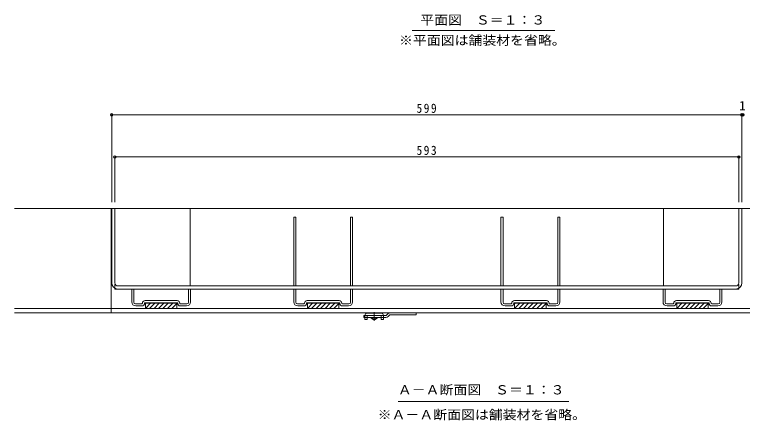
# Model space of a CAD drawing. Units: millimetres at full size, sheet at 1:3. Extents: x -1046 to 1169, y -824 to 816.
# Drawn here: x -1013 to -321, y -585 to -199 of the extents above; entities that cross this region are included whole.
import ezdxf
from ezdxf.enums import TextEntityAlignment as Align

# ---------------------------------------------------------------- set-up
doc = ezdxf.new("R2010")
doc.units = ezdxf.units.MM
doc.header["$LTSCALE"] = 3
doc.header["$PDMODE"] = 32
doc.header["$PDSIZE"] = 2.4
for name, pattern in [('CHAIN1', [8, 5, -1, 1, -1]), ('DASHED1', [1.8, 1.2, -0.6]), ('DASHED2', [3, 2, -1])]:
    doc.linetypes.add(name, pattern=pattern)
for name, color, linetype, lineweight in [('4-1', 2, 'Continuous', 9), ('4-2', 3, 'Continuous', 9), ('4-3', 4, 'Continuous', 9), ('4-4', 7, 'Continuous', 9), ('4-5', 7, 'Continuous', 9), ('4-6', 6, 'Continuous', 9), ('4-9', 4, 'Continuous', 9)]:
    doc.layers.add(name, color=color, linetype=linetype, lineweight=lineweight)
doc.styles.add('ＭＳ ゴシック', font='')
doc.styles.get('ＭＳ ゴシック').set_extended_font_data('MS Gothic')

msp = doc.modelspace()

# ---------------------------------------------------------------- linework, layer by layer
at = {"layer": '4-1'}
for p, q in [((-71.396, -383.665), (-1012.705, -383.665)), ((-920.896, -383.665), (-920.896, -482.665)), ((-71.396, -478.665), (-1012.705, -478.665)), ((-71.396, -482.665), (-1012.705, -482.665))]:
    msp.add_line(p, q, dxfattribs=at)
at = {"layer": '4-2'}
for p, q in [((-920.396, -454.165), (-920.396, -383.665)), ((-321.396, -383.665), (-920.396, -383.665)), ((-917.396, -454.165), (-917.396, -383.665)), ((-324.396, -454.165), (-324.396, -383.665)), ((-321.396, -454.165), (-321.396, -383.665)), ((-917.396, -460.165), (-917.396, -459.361)), ((-917.396, -460.165), (-324.396, -460.165)), ((-914.396, -457.165), (-327.396, -457.165)), ((-324.396, -460.165), (-324.396, -459.361))]:
    msp.add_line(p, q, dxfattribs=at)
at = {"layer": '4-2', "linetype": 'DASHED1'}
for p, q in [((-917.396, -459.361), (-917.396, -454.165)), ((-324.396, -459.361), (-324.396, -454.165))]:
    msp.add_line(p, q, dxfattribs=at)
at = {"layer": '4-2'}
for centre, radius, start, end in [((-914.396, -454.165), 6, 180, 270), ((-914.396, -454.165), 3, 180, 270), ((-327.396, -454.165), 6, 270, 0), ((-327.396, -454.165), 3, 270, 0)]:
    msp.add_arc(centre, radius, start, end, dxfattribs=at)
at = {"layer": '4-3'}
for p, q in [((-747.396, -391.665), (-745.396, -391.665)), ((-747.396, -457.165), (-747.396, -391.665)), ((-745.396, -457.165), (-745.396, -391.665)), ((-693.396, -391.665), (-691.396, -391.665)), ((-693.396, -457.165), (-693.396, -391.665)), ((-691.396, -457.165), (-691.396, -391.665)), ((-550.396, -391.665), (-548.396, -391.665)), ((-550.396, -457.165), (-550.396, -391.665)), ((-548.396, -457.165), (-548.396, -391.665)), ((-496.396, -391.665), (-494.396, -391.665)), ((-496.396, -457.165), (-496.396, -391.665)), ((-494.396, -457.165), (-494.396, -391.665)), ((-901.396, -460.165), (-899.396, -460.165)), ((-901.396, -472.165), (-901.396, -460.165)), ((-899.396, -472.665), (-899.396, -460.165)), ((-847.396, -460.165), (-845.396, -460.165)), ((-847.396, -472.665), (-847.396, -460.165)), ((-845.396, -472.165), (-845.396, -460.165)), ((-747.396, -460.165), (-745.396, -460.165)), ((-747.396, -472.165), (-747.396, -460.165)), ((-745.396, -472.665), (-745.396, -460.165)), ((-693.396, -460.165), (-691.396, -460.165)), ((-693.396, -472.665), (-693.396, -460.165)), ((-691.396, -472.165), (-691.396, -460.165)), ((-550.396, -460.165), (-548.396, -460.165)), ((-550.396, -472.165), (-550.396, -460.165)), ((-548.396, -472.665), (-548.396, -460.165)), ((-496.396, -460.165), (-494.396, -460.165)), ((-496.396, -472.665), (-496.396, -460.165)), ((-494.396, -472.165), (-494.396, -460.165)), ((-396.396, -460.165), (-394.396, -460.165)), ((-396.396, -472.165), (-396.396, -460.165)), ((-394.396, -472.665), (-394.396, -460.165)), ((-342.396, -460.165), (-340.396, -460.165)), ((-342.396, -472.665), (-342.396, -460.165)), ((-340.396, -472.165), (-340.396, -460.165)), ((-891.646, -474.165), (-897.915, -474.165)), ((-891.646, -476.165), (-897.396, -476.165)), ((-858.146, -471.165), (-888.646, -471.165)), ((-858.146, -473.165), (-888.646, -473.165)), ((-888.396, -473.165), (-888.396, -478.665)), ((-888.396, -473.265), (-858.396, -473.265)), ((-888.396, -473.365), (-858.396, -473.365)), ((-888.396, -473.465), (-858.396, -473.465)), ((-888.396, -473.565), (-858.396, -473.565)), ((-883.595, -473.665), (-888.396, -478.466)), ((-887.838, -473.665), (-888.396, -474.223)), ((-888.396, -473.665), (-858.396, -473.665)), ((-879.353, -473.665), (-884.353, -478.665)), ((-875.11, -473.665), (-880.11, -478.665)), ((-870.867, -473.665), (-875.867, -478.665)), ((-866.625, -473.665), (-871.625, -478.665)), ((-862.382, -473.665), (-867.382, -478.665)), ((-858.396, -473.921), (-863.14, -478.665)), ((-858.396, -473.165), (-858.396, -478.665)), ((-848.877, -474.165), (-855.146, -474.165)), ((-849.396, -476.165), (-855.146, -476.165)), ((-737.646, -474.165), (-743.915, -474.165)), ((-737.646, -476.165), (-743.396, -476.165)), ((-704.146, -471.165), (-734.646, -471.165)), ((-704.146, -473.165), (-734.646, -473.165)), ((-734.396, -473.165), (-734.396, -478.665)), ((-734.396, -473.265), (-704.396, -473.265)), ((-734.396, -473.365), (-704.396, -473.365)), ((-734.396, -473.465), (-704.396, -473.465)), ((-734.396, -473.565), (-704.396, -473.565)), ((-729.595, -473.665), (-734.396, -478.466)), ((-733.838, -473.665), (-734.396, -474.223)), ((-734.396, -473.665), (-704.396, -473.665)), ((-725.353, -473.665), (-730.353, -478.665)), ((-721.11, -473.665), (-726.11, -478.665)), ((-716.868, -473.665), (-721.868, -478.665)), ((-712.625, -473.665), (-717.625, -478.665)), ((-708.382, -473.665), (-713.382, -478.665)), ((-704.396, -473.921), (-709.14, -478.665)), ((-704.396, -473.165), (-704.396, -478.665)), ((-694.877, -474.165), (-701.146, -474.165)), ((-695.396, -476.165), (-701.146, -476.165)), ((-540.646, -474.165), (-546.915, -474.165)), ((-540.646, -476.165), (-546.396, -476.165)), ((-507.146, -471.165), (-537.646, -471.165)), ((-507.146, -473.165), (-537.646, -473.165)), ((-537.396, -473.165), (-537.396, -478.665)), ((-537.396, -473.265), (-507.396, -473.265)), ((-537.396, -473.365), (-507.396, -473.365)), ((-537.396, -473.465), (-507.396, -473.465)), ((-537.396, -473.565), (-507.396, -473.565)), ((-532.595, -473.665), (-537.396, -478.466)), ((-536.838, -473.665), (-537.396, -474.223)), ((-537.396, -473.665), (-507.396, -473.665)), ((-528.353, -473.665), (-533.353, -478.665)), ((-524.11, -473.665), (-529.11, -478.665)), ((-519.868, -473.665), (-524.868, -478.665)), ((-515.625, -473.665), (-520.625, -478.665)), ((-511.382, -473.665), (-516.382, -478.665)), ((-507.396, -473.921), (-512.14, -478.665)), ((-507.396, -473.165), (-507.396, -478.665)), ((-497.877, -474.165), (-504.146, -474.165)), ((-498.365, -476.165), (-504.146, -476.165)), ((-386.646, -474.165), (-392.915, -474.165)), ((-386.646, -476.165), (-392.427, -476.165)), ((-353.146, -471.165), (-383.646, -471.165)), ((-353.146, -473.165), (-383.646, -473.165)), ((-383.396, -473.165), (-383.396, -478.665)), ((-383.396, -473.265), (-353.396, -473.265)), ((-383.396, -473.365), (-353.396, -473.365)), ((-383.396, -473.465), (-353.396, -473.465)), ((-383.396, -473.565), (-353.396, -473.565)), ((-378.595, -473.665), (-383.396, -478.466)), ((-382.838, -473.665), (-383.396, -474.223)), ((-383.396, -473.665), (-353.396, -473.665)), ((-374.353, -473.665), (-379.353, -478.665)), ((-370.11, -473.665), (-375.11, -478.665)), ((-365.867, -473.665), (-370.867, -478.665)), ((-361.625, -473.665), (-366.625, -478.665)), ((-357.382, -473.665), (-362.382, -478.665)), ((-353.396, -473.921), (-358.14, -478.665)), ((-353.396, -473.165), (-353.396, -478.665)), ((-343.877, -474.165), (-350.146, -474.165)), ((-344.396, -476.165), (-350.146, -476.165)), ((-858.396, -478.665), (-888.396, -478.665)), ((-858.396, -478.164), (-858.897, -478.665)), ((-704.396, -478.665), (-734.396, -478.665)), ((-704.396, -478.164), (-704.897, -478.665)), ((-507.396, -478.665), (-537.396, -478.665)), ((-507.396, -478.164), (-507.897, -478.665)), ((-353.396, -478.665), (-383.396, -478.665)), ((-353.396, -478.164), (-353.897, -478.665))]:
    msp.add_line(p, q, dxfattribs=at)
for centre, radius, start, end in [((-897.396, -472.165), 4, 180, 270), ((-897.896, -472.665), 1.5, 180, 269.27292), ((-891.646, -473.665), 0.5, 270, 0), ((-891.646, -473.665), 2.5, 270, 0), ((-888.646, -473.665), 2.5, 90, 180), ((-888.646, -473.665), 0.5, 90, 180), ((-858.146, -473.665), 2.5, 0, 90), ((-858.146, -473.665), 0.5, 0, 90), ((-855.146, -473.665), 2.5, 180, 270), ((-855.146, -473.665), 0.5, 180, 270), ((-849.396, -472.165), 4, 270, 0), ((-848.896, -472.665), 1.5, 270.72708, 0), ((-743.396, -472.165), 4, 180, 270), ((-743.896, -472.665), 1.5, 180, 270), ((-737.646, -473.665), 0.5, 270, 0), ((-737.646, -473.665), 2.5, 270, 0), ((-734.646, -473.665), 2.5, 90, 180), ((-734.646, -473.665), 0.5, 90, 180), ((-704.146, -473.665), 2.5, 0, 90), ((-704.146, -473.665), 0.5, 0, 90), ((-701.146, -473.665), 2.5, 180, 270), ((-701.146, -473.665), 0.5, 180, 270), ((-695.396, -472.165), 4, 270, 0), ((-694.896, -472.665), 1.5, 270, 0), ((-546.396, -472.165), 4, 180, 270), ((-546.896, -472.665), 1.5, 180, 270), ((-540.646, -473.665), 0.5, 270, 0), ((-540.646, -473.665), 2.5, 270, 0), ((-537.646, -473.665), 2.5, 90, 180), ((-537.646, -473.665), 0.5, 90, 180), ((-507.146, -473.665), 2.5, 0, 90), ((-507.146, -473.665), 0.5, 0, 90), ((-504.146, -473.665), 2.5, 180, 270), ((-504.146, -473.665), 0.5, 180, 270), ((-498.396, -472.165), 4, 270.44524, 0), ((-497.896, -472.665), 1.5, 270.72708, 0), ((-392.396, -472.165), 4, 180, 269.55476), ((-392.896, -472.665), 1.5, 180, 269.27292), ((-386.646, -473.665), 2.5, 270, 0), ((-386.646, -473.665), 0.5, 270, 0), ((-383.646, -473.665), 2.5, 90, 180), ((-383.646, -473.665), 0.5, 90, 180), ((-353.146, -473.665), 2.5, 0, 90), ((-353.146, -473.665), 0.5, 0, 90), ((-350.146, -473.665), 2.5, 180, 270), ((-350.146, -473.665), 0.5, 180, 270), ((-344.396, -472.165), 4, 270, 0), ((-343.896, -472.665), 1.5, 270, 0)]:
    msp.add_arc(centre, radius, start, end, dxfattribs=at)
at = {"layer": '4-4'}
for p, q in [((-920.396, -293.626), (-920.396, -377.665)), ((-920.396, -294.526), (-321.396, -294.526)), ((-321.396, -293.626), (-321.396, -377.665)), ((-321.396, -294.526), (-320.396, -294.526)), ((-917.396, -333.626), (-917.396, -377.665)), ((-917.396, -334.526), (-324.396, -334.526)), ((-324.396, -333.626), (-324.396, -377.665))]:
    msp.add_line(p, q, dxfattribs=at)
for p in [(-920.396, -294.526), (-321.396, -294.526), (-320.396, -294.526), (-917.396, -334.526), (-324.396, -334.526)]:
    msp.add_point(p, dxfattribs=at)
at = {"layer": '4-5'}
for p, q in [((-634.745, -214.187), (-499.356, -214.187)), ((-648.193, -566.915), (-485.939, -566.915))]:
    msp.add_line(p, q, dxfattribs=at)
at = {"layer": '4-6'}
for p, q in [((-917.396, -383.665), (-917.396, -454.165)), ((-917.396, -383.665), (-845.896, -383.665)), ((-845.896, -383.665), (-845.896, -457.165)), ((-324.396, -383.665), (-395.896, -383.665)), ((-395.896, -383.665), (-395.896, -457.165)), ((-324.396, -383.665), (-324.396, -454.165)), ((-914.396, -457.165), (-845.896, -457.165)), ((-327.396, -457.165), (-395.896, -457.165))]:
    msp.add_line(p, q, dxfattribs=at)
for centre, start, end in [((-914.396, -454.165), 180, 270), ((-327.396, -454.165), 270, 0)]:
    msp.add_arc(centre, 3, start, end, dxfattribs=at)
at = {"layer": '4-9'}
for p, q in [((-664.146, -483.165), (-677.646, -483.165)), ((-679.646, -487.165), (-679.646, -488.965)), ((-677.646, -488.965), (-679.646, -488.965)), ((-677.646, -487.165), (-677.646, -488.965)), ((-664.146, -487.165), (-664.146, -488.965)), ((-662.146, -488.965), (-664.146, -488.965)), ((-662.146, -487.165), (-662.146, -488.965))]:
    msp.add_line(p, q, dxfattribs=at)
at = {"layer": '4-9', "linetype": 'CHAIN1'}
msp.add_line((-670.896, -482.069), (-670.896, -490.353), dxfattribs=at)
at = {"layer": '4-9', "color": 3}
for p, q in [((-657.775, -483.544), (-659.396, -485.165)), ((-655.654, -482.665), (-630.896, -482.665)), ((-630.896, -482.665), (-630.896, -484.665)), ((-680.896, -485.165), (-659.396, -485.165)), ((-680.896, -485.165), (-680.896, -487.165)), ((-659.81, -487.165), (-680.896, -487.165)), ((-657.689, -486.286), (-656.068, -484.665)), ((-656.068, -484.665), (-630.896, -484.665))]:
    msp.add_line(p, q, dxfattribs=at)
at = {"layer": '4-9', "linetype": 'DASHED2'}
for p, q in [((-679.646, -485.165), (-679.646, -487.165)), ((-677.646, -487.165), (-677.646, -486.165)), ((-664.146, -487.165), (-664.146, -486.165)), ((-662.146, -487.165), (-662.146, -485.165))]:
    msp.add_line(p, q, dxfattribs=at)
at = {"layer": '4-9', "color": 2}
for p, q in [((-673.646, -487.665), (-673.646, -487.165)), ((-671.896, -489.165), (-673.646, -487.665)), ((-668.146, -487.665), (-673.646, -487.665)), ((-669.896, -489.165), (-671.896, -489.165)), ((-668.146, -487.665), (-669.896, -489.165)), ((-668.146, -487.665), (-668.146, -487.165))]:
    msp.add_line(p, q, dxfattribs=at)
at = {"layer": '4-9'}
for centre, start, end in [((-677.646, -485.165), 90, 180), ((-664.146, -485.165), 0, 90)]:
    msp.add_arc(centre, 2, start, end, dxfattribs=at)
at = {"layer": '4-9', "color": 3}
for centre, start, end in [((-655.654, -485.665), 90, 134.99996), ((-659.81, -484.165), 270, 314.99996)]:
    msp.add_arc(centre, 3, start, end, dxfattribs=at)
at = {"layer": '4-9', "linetype": 'DASHED2'}
for centre, start, end in [((-676.646, -486.165), 90, 180), ((-665.146, -486.165), 0, 90)]:
    msp.add_arc(centre, 1, start, end, dxfattribs=at)

# ---------------------------------------------------------------- texts
at = {"layer": '4-4', "color": 2, "style": 'ＭＳ ゴシック'}
msp.add_text('1', height=8.798, dxfattribs=at).set_placement((-323.896, -292.726), align=Align.BOTTOM_LEFT)
at = {"layer": '4-4', "color": 2, "char_height": 8.798, "attachment_point": 7, "style": 'ＭＳ ゴシック'}
for s, insert in [('\\T1.27;\\W0.9;599', (-630.646, -292.726)), ('\\T1.27;\\W0.9;593', (-630.646, -332.726))]:
    msp.add_mtext(s, dxfattribs=dict(at, insert=insert))
at = {"layer": '4-5', "color": 2, "style": 'ＭＳ ゴシック', "width": 1.1}
for s, p in [('平面図\u3000Ｓ＝１：３', (-627.074, -211.276)), ('※平面図は舗装材を省略。', (-647.301, -230.583)), ('Ａ－Ａ断面図\u3000Ｓ＝１：３', (-648.4, -562.958)), ('※Ａ－Ａ断面図は舗装材を省略。', (-667.566, -586.637))]:
    msp.add_text(s, height=8.798, dxfattribs=at).set_placement(p, align=Align.BOTTOM_LEFT)

doc.saveas('drawing.dxf')
